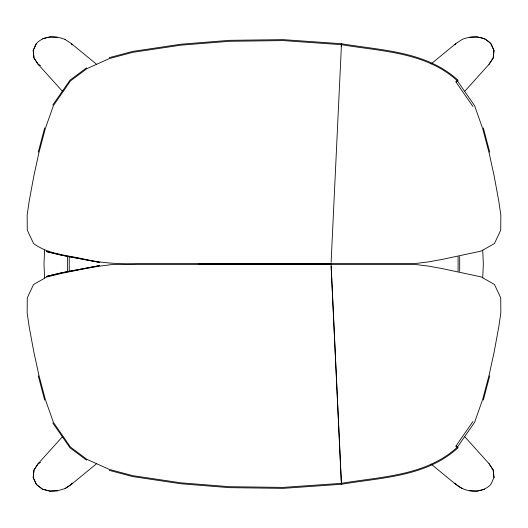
<?xml version="1.0" encoding="UTF-8"?>
<svg xmlns="http://www.w3.org/2000/svg" width="528" height="528" viewBox="0 0 528 528"><rect width="100%" height="100%" fill="white"/><g stroke="black" fill="none" stroke-linecap="round" stroke-linejoin="round"><path stroke-width="0.79" d="M44.59 250.153L43.976 264L44.59 277.847M67.617 256.634L67.617 271.366M69.234 256.654L69.234 271.346M458.08 271.346L458.08 256.654M459.69 271.366L459.69 256.634M482.724 277.847L483.331 264L482.724 250.153M331.115 262.363L341.497 43.725L283.081 39.633L229.502 40.339L180.926 44.227L132.733 51.401L109.217 57.651M341.154 46.682L341.418 43.718M38.28 152.104L44.689 127.888M483.311 400.066L489.72 375.85M36.406 43.474L33.198 50.404L33.977 57.994L38.201 64.37L62.766 91.641M456.245 82.401L457.974 80.19C426.202 51.104 381.546 50.51 341.497 43.725M40.121 462.37L38.201 463.63L33.997 470.026L33.198 477.596L36.406 484.526L42.478 489.185L49.942 491.113L57.631 490.756L49.909 491.106L42.478 489.185L36.445 484.526L33.238 477.602L33.997 470.026L38.201 463.63L62.766 436.359M455.783 43.593L454.938 44.867L455.789 43.619L462.198 39.402C471.577 35.666 483.476 35.581 490.783 43.474L493.99 50.404L493.218 57.994L488.994 64.37L464.97 91.034M488.981 64.343L493.192 57.974L493.957 50.398L490.75 43.474L484.684 38.808L477.253 36.887L469.59 37.257M64.99 488.598L71.399 484.381L72.244 483.107L71.412 484.407L65.01 488.618L57.605 490.743M52.82 104.966L70.026 80.137L86.605 67.822M472.956 421.496L455.756 446.318L457.974 447.81C426.202 476.896 381.546 477.484 341.497 484.268L283.081 488.367L229.502 487.661L180.926 483.773L132.733 476.599L109.217 470.349M457.367 447.17L474.573 422.347L482.645 399.511L489.034 375.401L494.122 352.117L498.828 326.667L500.848 312.675L500.722 297.812L494.439 284.434L481.173 276.916L442.431 268.633L428.452 266.099L415.12 264.442L112.86 264.488L99.521 266.125L85.483 268.594L62.515 273.187L46.82 276.969L33.548 284.493L27.271 297.917L27.152 312.728L29.146 326.68L33.878 352.163L38.966 375.448L45.355 399.557L53.427 422.393L70.442 447.051L86.849 459.307L109.402 469.451L132.832 475.669L180.985 482.836L229.541 486.71L283.074 487.41L341.352 483.344L341.418 484.282M40.121 65.63L38.201 64.37L33.997 57.974L33.238 50.398L36.445 43.474C43.725 35.561 55.625 35.68 64.99 39.402L65.01 39.382M462.198 488.598L455.783 484.407L454.938 483.133C463.815 492.65 481.397 494.347 490.783 484.526L493.957 477.602L493.192 470.026L488.994 463.63L464.97 436.966M472.956 106.504L455.756 81.682L457.974 80.19M431.152 63.881L455.789 43.619M71.399 484.381L96.67 463.604M456.245 445.599L457.558 447.005C425.924 476.065 381.328 476.52 341.431 483.338L341.497 484.268M38.214 463.657L40.135 462.389M57.605 37.257L49.942 36.887L42.511 38.808M469.59 490.743L477.253 491.113L484.684 489.192M198.244 263.993L331.162 263.993M341.352 44.656L283.074 40.583L229.541 41.29L180.985 45.157L132.832 52.331L109.402 58.549L86.849 68.693L70.442 80.942L53.427 105.607L45.355 128.443L38.966 152.552L33.878 175.837L29.146 201.313L27.152 215.272L27.271 230.083L33.548 243.507C48.616 254.641 67.894 255.149 85.483 259.406C103.151 263.353 121.183 264.205 139.227 263.531L415.12 263.558L428.452 261.901L442.431 259.367L481.173 251.084L494.439 243.566L500.722 230.188L500.848 215.325L498.828 201.326L494.122 175.883L489.034 152.599L482.645 128.489L474.573 105.653L457.367 80.83M341.431 44.662C381.328 51.473 425.924 51.929 457.558 80.989M64.99 39.402L71.399 43.619L96.67 64.396M38.214 64.343L40.135 65.611M86.605 460.172L70.026 447.856L52.82 423.034M431.152 464.119L455.789 484.381M488.981 463.657L493.192 470.026L493.99 477.596M71.399 43.619L72.244 44.893L71.412 43.593M457.558 447.005L457.974 447.81M483.311 127.934L489.72 152.15M38.28 375.896L44.689 400.112M341.431 483.338L331.115 265.637L341.352 483.344M62.291 272.626L46.477 276.401L62.344 272.672L99.37 265.637L62.291 272.626M99.37 262.363L62.291 255.367L46.477 251.599L62.344 255.328L99.37 262.363"/></g></svg>
